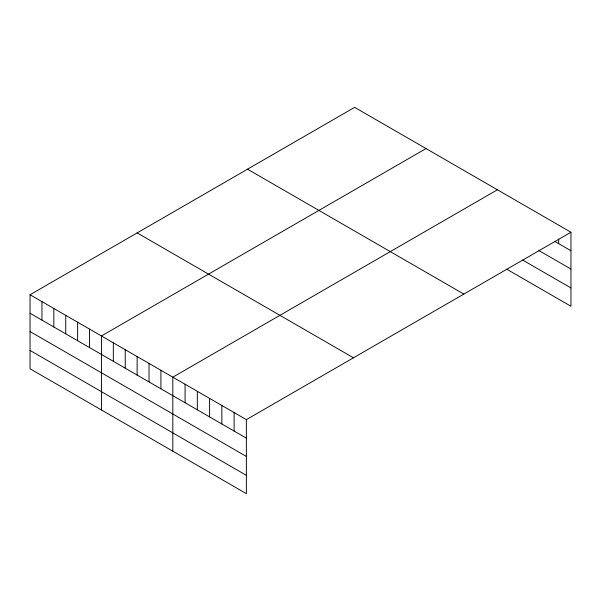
<?xml version="1.0" encoding="UTF-8"?>
<svg xmlns="http://www.w3.org/2000/svg" width="601" height="601" viewBox="0 0 601 601"><rect width="100%" height="100%" fill="white"/><g stroke="black" fill="none" stroke-linecap="round" stroke-linejoin="round"><path stroke-width="0.9" d="M30.05 294.745L246.365 419.633L246.365 493.646L30.05 368.759L30.05 294.745L354.635 107.354L570.95 232.241L570.95 306.255L506.598 269.098M426.019 148.567L101.434 335.959L101.434 409.972M497.403 189.781L172.818 377.173L172.818 451.186M246.365 419.633L570.95 232.241M554.858 241.444L570.95 250.73M538.774 250.474L570.95 269.053M522.682 260.068L570.95 287.932M247.522 169.189L463.837 294.077M137.163 232.91L353.478 357.798M30.05 313.241L246.365 438.129M30.05 331.564L246.365 456.452M30.05 350.436L246.365 475.331M558.69 239.033L558.69 243.653M234.105 412.556L234.105 431.052M221.852 405.48L221.852 423.975M209.591 398.403L209.591 416.899M197.331 391.326L197.331 409.822M185.078 384.249L185.078 402.745M160.918 370.306L160.918 388.802M149.025 363.44L149.025 381.928M137.126 356.566L137.126 375.062M125.226 349.699L125.226 368.195M113.334 342.833L113.334 361.321M89.534 329.093L89.534 347.588M77.642 322.226L77.642 340.714M65.742 315.352L65.742 333.848M53.842 308.486L53.842 326.982M41.95 301.619L41.95 320.108"/></g></svg>
